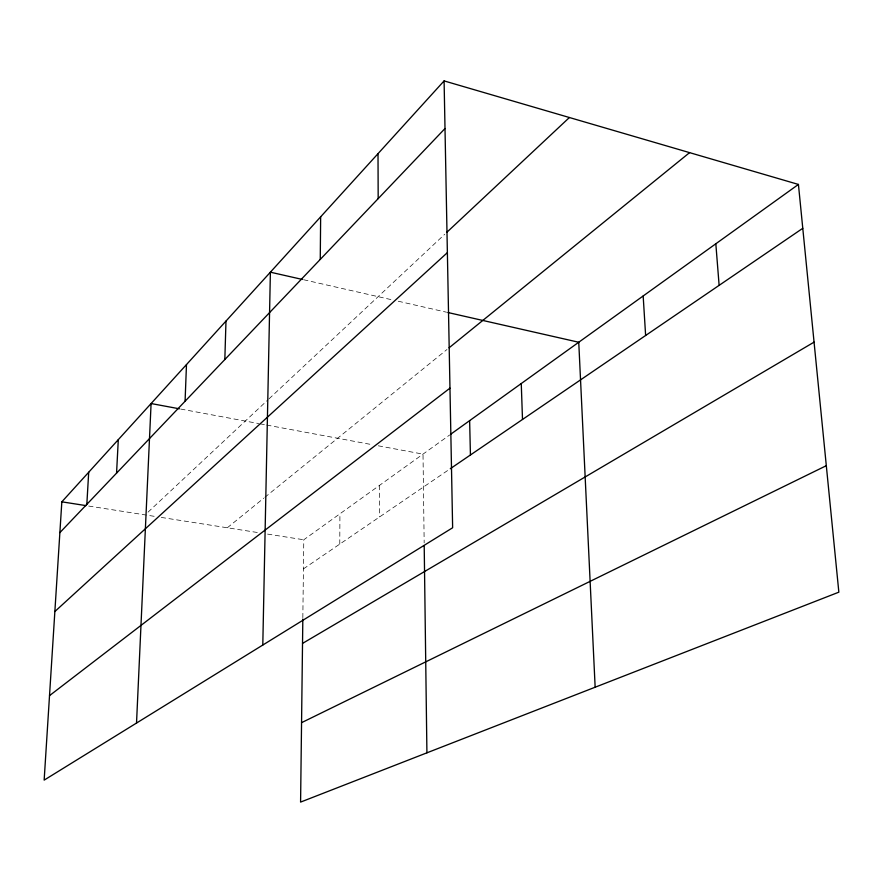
<?xml version="1.0" encoding="UTF-8"?>
<svg xmlns="http://www.w3.org/2000/svg" width="883" height="883" viewBox="0 0 883 883"><rect width="100%" height="100%" fill="white"/><g stroke="black" fill="none" stroke-linecap="round" stroke-linejoin="round"><path stroke-width="0.66" stroke-dasharray="4.42 3.31" d="M339.778 544.094L339.922 513.818M302.836 617.67L303.785 539.767L449.657 434.988M148.035 512.151L268.013 399.778M269.006 398.851L444.756 234.249M227.306 527.78L263.807 498.155M264.845 497.306L446.975 349.513M303.432 568.884L449.171 469.48M88.697 506.047L155.894 516.577M161.28 517.427L258.167 532.615M267.56 534.094L303.785 539.767M180.695 409.05L258.675 423.553M260.01 423.807L265.364 424.8M266.699 425.054L372.869 444.8M378.288 445.805L423.012 454.127L424.171 542.924M303.642 279.734L392.88 300.01M398.255 301.235L446.555 312.218M379.491 485.396L379.602 516.93"/><path stroke-width="1.32" d="M320.253 259.425L320.65 216.832M302.825 619.016L300.584 802.095L838.85 592.173L798.431 184.437L444.094 80.905L61.832 501.831L44.15 780.119L452.637 527.758L444.094 80.905M262.792 645.043L270.386 272.185L302.306 279.436M224.834 359.536L225.982 321.07M185.077 401.257L186.479 364.58M136.523 723.056L151.092 403.542L179.348 408.796M116.556 473.156L118.3 439.646M86.832 504.336L88.697 472.25M59.878 532.615L444.999 128.532M446.765 232.372L569.403 117.516M54.867 611.533L447.372 252.637M449.083 347.803L689.579 152.638M49.514 695.638L449.966 388.145M450.76 434.193L798.431 184.437M450.297 468.718L802.779 228.3M302.527 643.409L814.06 342.14M301.556 722.669L826.311 465.683M61.832 501.831L86.015 505.617M447.902 312.516L578.751 342.251L595.153 687.217M715.826 243.785L719.126 285.364M643.166 295.982L645.628 335.496M521.257 383.553L522.504 419.469M469.635 420.639L470.429 454.988M424.204 545.65L426.919 752.824M378.012 153.675L378.178 198.653"/></g></svg>
